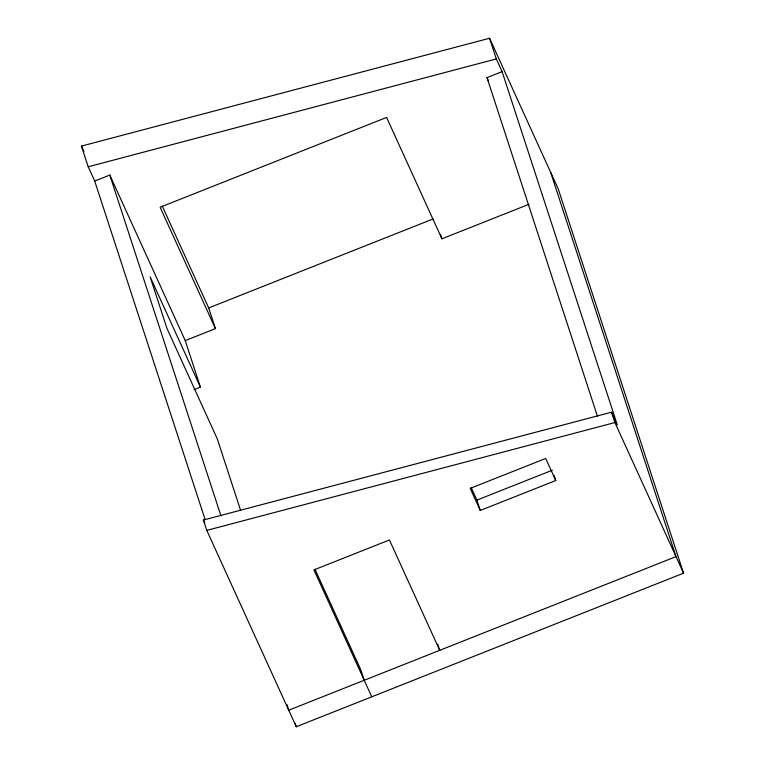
<?xml version="1.0" encoding="UTF-8"?>
<svg xmlns="http://www.w3.org/2000/svg" width="765" height="765" viewBox="0 0 765 765"><rect width="100%" height="100%" fill="white"/><g stroke="black" fill="none" stroke-linecap="round" stroke-linejoin="round"><path stroke-width="1.15" d="M205.116 519.559L94.707 181.066L109.806 175.07L185.245 340.597L200.42 387.147L193.956 389.72M597.398 416.112L486.999 77.619L502.098 71.633L496.313 58.943L489.562 38.25L81.453 146.086L88.204 166.78L94.707 181.066M208.893 307.855L433.038 218.972M185.245 340.597L215.443 328.625L208.692 307.941L162.266 206.062M215.443 328.625L160.124 207.239L386.593 117.428L441.912 238.814L529.074 204.255M554.07 475.361L555.753 480.535L480.267 510.465L476.891 500.119L552.387 470.188M502.098 71.633L617.307 424.891L611.531 412.201L203.413 520.037L206.789 530.384L296.275 726.75L683.547 573.176L558.211 188.879L489.562 38.25M88.204 166.78L496.313 58.943M206.789 530.384L614.907 422.548L683.547 573.176M486.999 77.619L488.481 80.87M555.753 480.535L545.703 458.465L470.207 488.395L480.267 510.465M471.144 487.515L476.891 500.119M314.998 569.303L360.851 669.92L364.226 680.257M371.771 696.81L313.937 569.906L389.433 539.975L439.722 650.327L437.695 644.12M200.42 387.147L150.131 276.796L167.009 328.52L217.298 438.871L240.583 510.274M81.453 146.086L83.921 151.508M203.413 520.037L204.81 523.107M550.666 172.326L676.002 556.624L288.74 710.197L286.885 704.527M611.531 412.201L614.907 422.548M440.487 234.463L441.912 238.814M295.166 723.346L296.275 726.75M109.806 175.07L220.951 515.849"/></g></svg>
